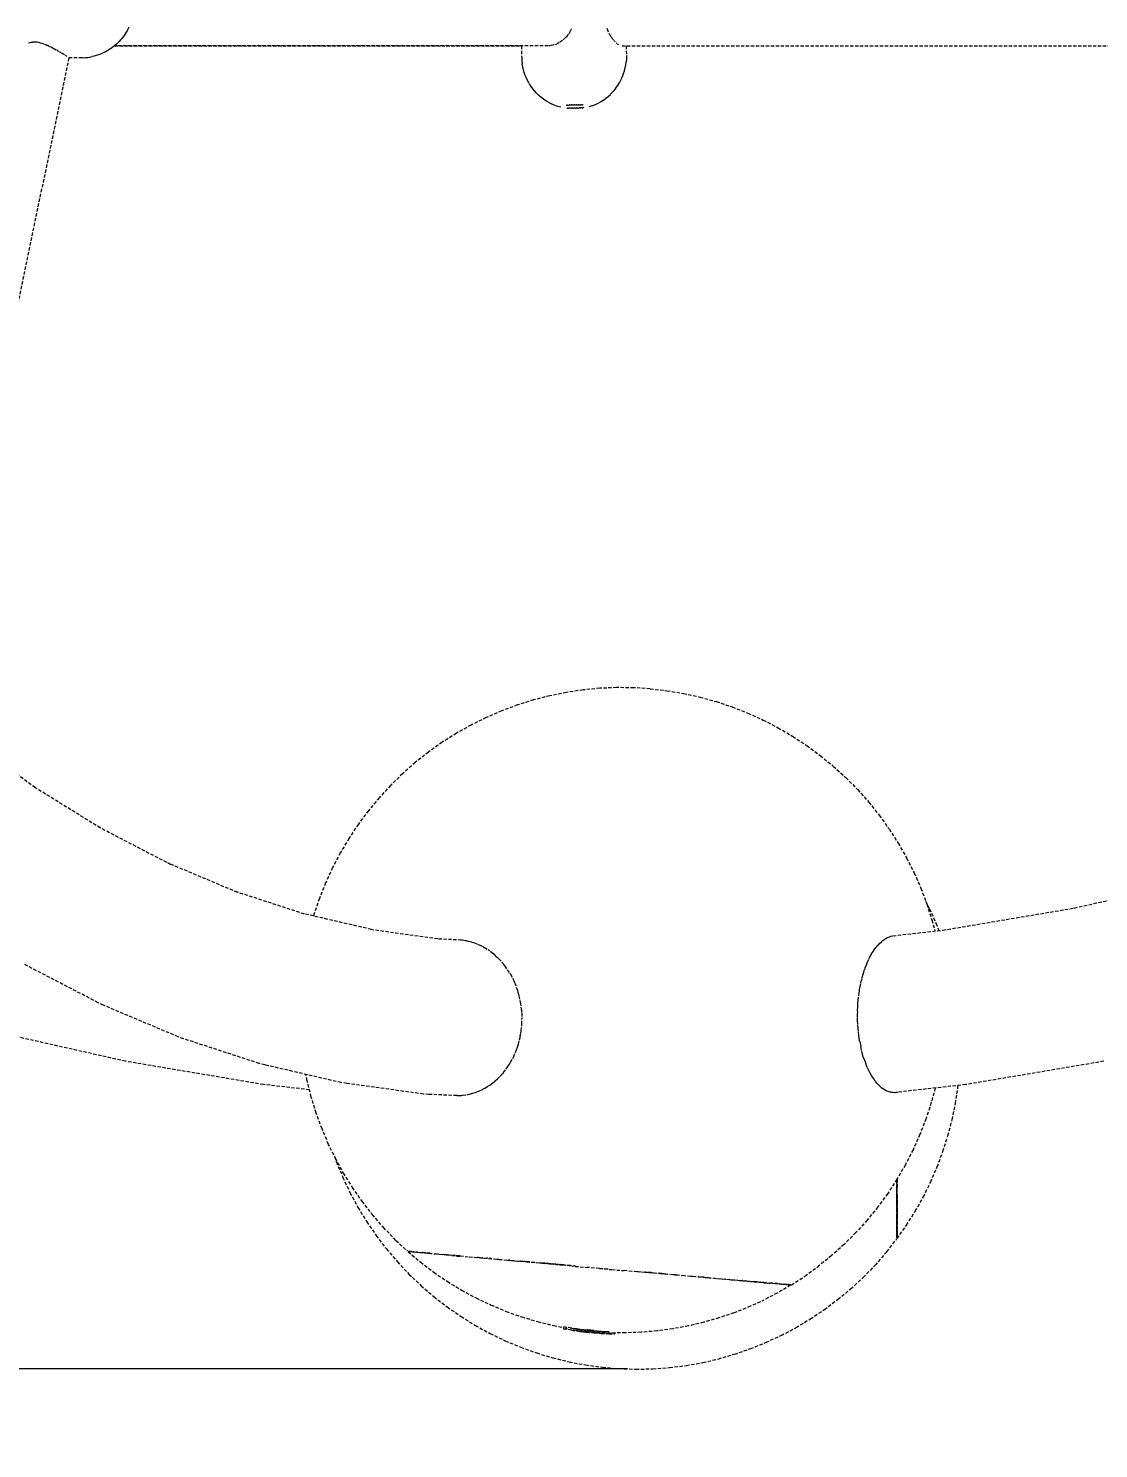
# Model space of a CAD drawing. Header units: millimetres. Extents: x -3308 to 2964, y -3155 to 3173.
# Drawn here: x 131 to 542, y -1015 to -469 of the extents above; entities that cross this region are included whole.
import ezdxf

# ---------------------------------------------------------------- set-up
doc = ezdxf.new("R2010")
doc.units = ezdxf.units.MM
doc.linetypes.add('HIDDEN', pattern=[1.905, 1.27, -0.635])
for name, color, linetype in [('DIKOM_ОБЪЕКТ', 7, 'Continuous'), ('DIKOM_РАЗМЕР_ЗОНА', 7, 'Continuous'), ('DIKOM_РАЗМЕР_ОБЪЕКТА', 7, 'Continuous')]:
    doc.layers.add(name, color=color, linetype=linetype)
doc.styles.add('style1', font='arialbd.ttf', dxfattribs={"width": 0.8})
doc.dimstyles.new('1-50', dxfattribs={"dimtxt": 300, "dimasz": 200, "dimexe": 100, "dimexo": 0, "dimgap": 100, "dimtad": 1, "dimtxsty": 'style1', "dimcen": 200, "dimclrd": 7, "dimclre": 7, "dimclrt": 7, "dimadec": 1, "dimazin": 2, "dimtfac": 1, "dimtmove": 0, "dimatfit": 2, "dimfxl": 0, "dimlwd": 25, "dimlwe": 18, "dimarcsym": 0})

# ---------------------------------------------------------------- blocks, each defined once
blk = doc.blocks.new('*D0')
at = {"layer": 'Defpoints', "color": 0, "transparency": 16777216}
for p in [(-968.9, 402.92), (1561.37, 392.26), (1561.37, -1613.65)]:
    blk.add_point(p, dxfattribs=at)
at = {"layer": 'DIKOM_РАЗМЕР_ОБЪЕКТА', "color": 7, "lineweight": 18, "transparency": 16777216}
for p, q in [((-968.9, 402.92), (-968.9, -1713.65)), ((1561.37, 392.26), (1561.37, -1713.65))]:
    blk.add_line(p, q, dxfattribs=at)
at = {"layer": 'DIKOM_РАЗМЕР_ОБЪЕКТА', "color": 7, "lineweight": 25, "transparency": 16777216}
blk.add_line((-768.9, -1613.65), (1361.37, -1613.65), dxfattribs=at)
at = {"layer": 'DIKOM_РАЗМЕР_ОБЪЕКТА', "color": 7, "transparency": 16777216}
for points in [[(-768.9, -1580.32), (-768.9, -1646.99), (-968.9, -1613.65)], [(1361.37, -1580.32), (1361.37, -1646.99), (1561.37, -1613.65)]]:
    blk.add_solid(points, dxfattribs=at)
at = {"layer": 'DIKOM_РАЗМЕР_ОБЪЕКТА', "color": 7, "transparency": 16777216, "insert": (296.24, -1334.83), "char_height": 300, "attachment_point": 5, "style": 'style1'}
blk.add_mtext('{\\fArial|b0|i0|c204|p34;\\H1.16667x;2530}', dxfattribs=at)
blk = doc.blocks.new('*D1')
at = {"layer": 'Defpoints', "color": 0, "transparency": 16777216}
for p in [(365.91, 1765.9), (-1034.53, -984.11), (361.14, -984.11)]:
    blk.add_point(p, dxfattribs=at)
at = {"layer": 'DIKOM_РАЗМЕР_ОБЪЕКТА', "color": 7, "lineweight": 18, "transparency": 16777216}
for p, q in [((365.91, 1765.9), (-1134.53, 1765.9)), ((361.14, -984.11), (-1134.53, -984.11))]:
    blk.add_line(p, q, dxfattribs=at)
at = {"layer": 'DIKOM_РАЗМЕР_ОБЪЕКТА', "color": 7, "lineweight": 25, "transparency": 16777216}
blk.add_line((-1034.53, 1565.9), (-1034.53, -784.11), dxfattribs=at)
at = {"layer": 'DIKOM_РАЗМЕР_ОБЪЕКТА', "color": 7, "transparency": 16777216}
for points in [[(-1067.87, 1565.9), (-1001.2, 1565.9), (-1034.53, 1765.9)], [(-1067.87, -784.11), (-1001.2, -784.11), (-1034.53, -984.11)]]:
    blk.add_solid(points, dxfattribs=at)
at = {"layer": 'DIKOM_РАЗМЕР_ОБЪЕКТА', "color": 7, "transparency": 16777216, "insert": (-1313.23, 390.89), "char_height": 300, "attachment_point": 5, "rotation": 90, "style": 'style1'}
blk.add_mtext('{\\fArial|b0|i0|c204|p34;\\H1.16667x;2750}', dxfattribs=at)
blk = doc.blocks.new('*D2')
at = {"layer": 'Defpoints', "color": 0, "transparency": 16777216}
for p in [(364.38, 3173.33), (-2831.96, -2386.04), (364.38, -2386.04)]:
    blk.add_point(p, dxfattribs=at)
at = {"layer": 'DIKOM_РАЗМЕР_ЗОНА', "color": 7, "lineweight": 18, "transparency": 16777216}
for p, q in [((364.38, 3173.33), (-2931.96, 3173.33)), ((364.38, -2386.04), (-2931.96, -2386.04))]:
    blk.add_line(p, q, dxfattribs=at)
at = {"layer": 'DIKOM_РАЗМЕР_ЗОНА', "color": 7, "lineweight": 25, "transparency": 16777216}
blk.add_line((-2831.96, 2973.33), (-2831.96, -2186.04), dxfattribs=at)
at = {"layer": 'DIKOM_РАЗМЕР_ЗОНА', "color": 7, "transparency": 16777216}
for points in [[(-2865.29, 2973.33), (-2798.62, 2973.33), (-2831.96, 3173.33)], [(-2865.29, -2186.04), (-2798.62, -2186.04), (-2831.96, -2386.04)]]:
    blk.add_solid(points, dxfattribs=at)
at = {"layer": 'DIKOM_РАЗМЕР_ЗОНА', "color": 7, "transparency": 16777216, "insert": (-3110.66, 395.46), "char_height": 300, "attachment_point": 5, "rotation": 90, "style": 'style1'}
blk.add_mtext('{\\fArial|b0|i0|c204|p34;\\H1.16667x;5560}', dxfattribs=at)
blk = doc.blocks.new('*D3')
at = {"layer": 'Defpoints', "color": 0, "transparency": 16777216}
for p in [(-2475.08, 396.49), (2964.22, 270.49), (2964.22, -3054.54)]:
    blk.add_point(p, dxfattribs=at)
at = {"layer": 'DIKOM_РАЗМЕР_ЗОНА', "color": 7, "lineweight": 18, "transparency": 16777216}
for p, q in [((-2475.08, 396.49), (-2475.08, -3154.54)), ((2964.22, 270.49), (2964.22, -3154.54))]:
    blk.add_line(p, q, dxfattribs=at)
at = {"layer": 'DIKOM_РАЗМЕР_ЗОНА', "color": 7, "lineweight": 25, "transparency": 16777216}
blk.add_line((-2275.08, -3054.54), (2764.22, -3054.54), dxfattribs=at)
at = {"layer": 'DIKOM_РАЗМЕР_ЗОНА', "color": 7, "transparency": 16777216}
for points in [[(-2275.08, -3021.21), (-2275.08, -3087.88), (-2475.08, -3054.54)], [(2764.22, -3021.21), (2764.22, -3087.88), (2964.22, -3054.54)]]:
    blk.add_solid(points, dxfattribs=at)
at = {"layer": 'DIKOM_РАЗМЕР_ЗОНА', "color": 7, "transparency": 16777216, "insert": (244.57, -2775.84), "char_height": 300, "attachment_point": 5, "style": 'style1'}
blk.add_mtext('{\\fArial|b0|i0|c204|p34;\\H1.16667x;5440}', dxfattribs=at)

msp = doc.modelspace()

# ---------------------------------------------------------------- linework, layer by layer
at = {"layer": 'DIKOM_ОБЪЕКТ', "color": 7, "linetype": 'HIDDEN', "lineweight": 15}
for p, q in [((169.172, -469.168), (168.82, -469.831)), ((169.498, -468.468), (169.172, -469.168)), ((339.499, -469.109), (339.29, -469.606)), ((353.454, -469.308), (353.336, -468.948)), ((353.576, -469.671), (353.455, -469.308)), ((130.952, -474.486), (131.423, -474.342)), ((131.423, -474.342), (131.927, -474.242)), ((131.94, -474.24), (132.473, -474.185)), ((133.045, -474.173), (132.487, -474.184)), ((133.639, -474.206), (133.06, -474.174)), ((134.248, -474.284), (133.654, -474.209)), ((134.864, -474.402), (134.248, -474.283)), ((135.121, -474.467), (134.88, -474.405)), ((135.515, -474.559), (135.121, -474.467)), ((136.176, -474.749), (135.532, -474.563)), ((136.865, -474.985), (136.202, -474.757)), ((165.254, -474.497), (164.705, -475.031)), ((165.807, -473.954), (165.254, -474.497)), ((166.315, -473.385), (165.807, -473.954)), ((166.801, -472.822), (166.315, -473.385)), ((167.266, -472.226), (166.801, -472.822)), ((167.681, -471.65), (167.266, -472.226)), ((168.102, -471.035), (167.681, -471.65)), ((168.499, -470.377), (168.102, -471.035)), ((168.82, -469.831), (168.499, -470.377)), ((334.421, -474.635), (333.976, -474.844)), ((334.901, -474.362), (334.452, -474.617)), ((335.712, -473.845), (335.1, -474.246)), ((335.968, -473.647), (335.741, -473.821)), ((336.165, -473.497), (335.968, -473.647)), ((336.923, -472.857), (336.357, -473.349)), ((337.276, -472.494), (337.036, -472.74)), ((337.484, -472.287), (337.276, -472.494)), ((338.009, -471.669), (337.51, -472.255)), ((338.39, -471.142), (338.094, -471.55)), ((338.912, -470.339), (338.505, -470.982)), ((339.129, -469.924), (338.929, -470.303)), ((339.277, -469.644), (339.129, -469.924)), ((353.717, -470.018), (353.575, -469.671)), ((353.86, -470.369), (353.717, -470.018)), ((354.19, -471.046), (354.024, -470.705)), ((354.363, -471.369), (354.222, -471.104)), ((354.538, -471.695), (354.363, -471.369)), ((354.726, -472), (354.538, -471.695)), ((354.85, -472.2), (354.726, -472)), ((355.062, -472.508), (354.918, -472.308)), ((355.309, -472.874), (355.117, -472.59)), ((355.51, -473.129), (355.309, -472.874)), ((355.685, -473.35), (355.51, -473.129)), ((356.119, -473.853), (355.92, -473.619)), ((356.323, -474.061), (356.119, -473.853)), ((356.927, -474.636), (356.729, -474.452)), ((357.126, -474.79), (356.927, -474.636)), ((146.44, -480.255), (94.481, -731.147)), ((137.484, -475.232), (136.865, -474.985)), ((138.013, -475.447), (137.555, -475.258)), ((138.233, -475.538), (138.013, -475.447)), ((138.93, -475.862), (138.254, -475.548)), ((139.47, -476.124), (139.115, -475.957)), ((140.306, -476.549), (139.647, -476.208)), ((140.707, -476.764), (140.454, -476.635)), ((140.952, -476.891), (140.707, -476.764)), ((141.603, -477.258), (140.977, -476.903)), ((142.233, -477.606), (141.794, -477.363)), ((142.605, -477.832), (142.258, -477.621)), ((143.395, -478.286), (142.856, -477.967)), ((143.922, -478.593), (143.609, -478.415)), ((144.259, -478.807), (143.922, -478.593)), ((144.825, -479.139), (144.406, -478.885)), ((145.222, -479.374), (145.007, -479.252)), ((145.478, -479.542), (145.241, -479.386)), ((145.867, -479.776), (145.588, -479.601)), ((151.555, -480.23), (146.433, -480.289)), ((151.555, -480.23), (152.87, -480.165)), ((152.87, -480.165), (153.77, -480.059)), ((153.77, -480.059), (154.517, -479.956)), ((154.517, -479.956), (155.403, -479.789)), ((156.137, -479.608), (155.403, -479.789)), ((157.002, -479.38), (156.137, -479.608)), ((157.848, -479.092), (157.002, -479.38)), ((158.555, -478.841), (157.848, -479.092)), ((159.368, -478.497), (158.555, -478.841)), ((160.051, -478.178), (159.368, -478.497)), ((160.824, -477.783), (160.051, -478.178)), ((161.479, -477.4), (160.824, -477.783)), ((162.205, -476.959), (161.479, -477.4)), ((162.828, -476.519), (162.205, -476.959)), ((163.502, -476.038), (162.828, -476.519)), ((164.09, -475.547), (163.502, -476.038)), ((163.974, -475.644), (320.37, -475.644)), ((330.563, -475.643), (163.975, -475.643)), ((164.705, -475.031), (164.09, -475.547)), ((320.37, -475.643), (320.454, -480.199)), ((320.454, -480.199), (320.52, -481.399)), ((331.144, -475.618), (330.838, -475.631)), ((331.751, -475.541), (331.207, -475.612)), ((332.455, -475.394), (331.86, -475.522)), ((332.788, -475.293), (332.486, -475.384)), ((333.762, -474.947), (333.136, -475.186)), ((357.507, -475.069), (357.322, -474.945)), ((357.696, -475.196), (357.507, -475.069)), ((358.998, -475.643), (638.491, -475.643)), ((360.621, -475.644), (360.691, -479.385)), ((360.691, -479.385), (360.675, -480.638)), ((320.52, -481.399), (320.643, -482.554)), ((320.833, -483.698), (320.643, -482.554)), ((321.09, -484.831), (320.833, -483.698)), ((321.412, -485.946), (321.09, -484.831)), ((359.606, -486.323), (359.953, -485.215)), ((359.953, -485.215), (360.233, -484.089)), ((360.233, -484.089), (360.448, -482.947)), ((360.448, -482.947), (360.595, -481.796)), ((360.675, -480.638), (360.595, -481.796)), ((321.799, -487.04), (321.412, -485.946)), ((322.25, -488.11), (321.799, -487.04)), ((322.761, -489.152), (322.25, -488.11)), ((323.333, -490.162), (322.761, -489.152)), ((324.031, -491.247), (323.403, -490.276)), ((356.89, -491.57), (357.539, -490.612)), ((357.539, -490.612), (358.131, -489.617)), ((358.131, -489.617), (358.663, -488.59)), ((358.723, -488.47), (359.196, -487.41)), ((359.196, -487.41), (359.606, -486.323)), ((324.714, -492.18), (324.031, -491.247)), ((325.451, -493.071), (324.714, -492.18)), ((326.239, -493.917), (325.451, -493.071)), ((327.075, -494.716), (326.239, -493.917)), ((327.957, -495.464), (327.075, -494.716)), ((328.973, -496.237), (328.056, -495.548)), ((329.93, -496.872), (328.973, -496.237)), ((350.777, -497.137), (351.737, -496.53)), ((351.854, -496.456), (352.787, -495.786)), ((352.787, -495.786), (353.68, -495.061)), ((353.68, -495.061), (354.527, -494.286)), ((354.624, -494.194), (355.43, -493.364)), ((355.43, -493.364), (356.187, -492.488)), ((356.187, -492.488), (356.89, -491.57)), ((330.922, -497.448), (329.93, -496.872)), ((332.048, -498.022), (331.035, -497.512)), ((333.09, -498.471), (332.048, -498.022)), ((334.26, -498.9), (333.209, -498.52)), ((335.437, -499.25), (334.387, -498.942)), ((337.587, -498.468), (337.799, -498.449)), ((337.787, -499.528), (338.005, -499.538)), ((338.017, -498.431), (337.799, -498.449)), ((338.228, -499.548), (338.005, -499.538)), ((338.017, -498.431), (338.241, -498.413)), ((338.457, -499.556), (338.228, -499.548)), ((338.241, -498.413), (338.469, -498.397)), ((338.457, -499.556), (338.69, -499.562)), ((338.469, -498.397), (338.702, -498.381)), ((338.928, -499.568), (338.69, -499.562)), ((338.939, -498.367), (338.702, -498.381)), ((339.169, -499.573), (338.928, -499.568)), ((338.939, -498.367), (339.18, -498.354)), ((339.413, -499.576), (339.169, -499.573)), ((339.18, -498.354), (339.425, -498.341)), ((339.413, -499.576), (339.661, -499.578)), ((339.672, -498.33), (339.425, -498.341)), ((339.91, -499.579), (339.661, -499.578)), ((339.672, -498.33), (339.921, -498.32)), ((340.162, -499.579), (339.91, -499.579)), ((339.921, -498.32), (340.172, -498.312)), ((340.162, -499.579), (340.416, -499.577)), ((340.172, -498.312), (340.425, -498.304)), ((340.67, -499.574), (340.416, -499.577)), ((340.679, -498.297), (340.425, -498.304)), ((340.924, -499.57), (340.67, -499.574)), ((340.679, -498.297), (340.933, -498.292)), ((341.178, -499.565), (340.924, -499.57)), ((340.933, -498.292), (341.187, -498.288)), ((341.178, -499.565), (341.432, -499.558)), ((341.187, -498.288), (341.442, -498.285)), ((341.685, -499.551), (341.432, -499.558)), ((341.695, -498.284), (341.442, -498.285)), ((341.936, -499.542), (341.685, -499.551)), ((341.695, -498.284), (341.947, -498.283)), ((341.936, -499.542), (342.185, -499.532)), ((341.947, -498.283), (342.196, -498.284)), ((342.185, -499.532), (342.432, -499.521)), ((342.444, -498.286), (342.196, -498.284)), ((342.432, -499.521), (342.677, -499.509)), ((342.444, -498.286), (342.688, -498.289)), ((342.918, -499.495), (342.677, -499.509)), ((342.688, -498.289), (342.929, -498.294)), ((342.918, -499.495), (343.155, -499.481)), ((342.929, -498.294), (343.167, -498.3)), ((343.388, -499.466), (343.155, -499.481)), ((343.4, -498.307), (343.167, -498.3)), ((343.616, -499.449), (343.388, -499.466)), ((343.4, -498.307), (343.629, -498.315)), ((343.84, -499.432), (343.616, -499.449)), ((343.629, -498.315), (343.852, -498.324)), ((343.84, -499.432), (344.058, -499.413)), ((344.07, -498.335), (343.852, -498.324)), ((344.27, -499.394), (344.058, -499.413)), ((347.481, -498.693), (346.414, -499.05)), ((347.604, -498.647), (348.642, -498.228)), ((348.755, -498.174), (349.781, -497.686)), ((349.781, -497.686), (350.777, -497.137)), ((331.269, -725.403), (325.004, -727.015)), ((337.61, -724.119), (331.269, -725.403)), ((344.009, -723.169), (337.61, -724.119)), ((350.476, -722.555), (344.009, -723.169)), ((356.913, -722.274), (350.476, -722.555)), ((363.522, -722.345), (356.913, -722.274)), ((369.832, -722.728), (363.522, -722.345)), ((369.832, -722.728), (376.254, -723.459)), ((376.254, -723.459), (382.618, -724.523)), ((382.618, -724.523), (388.953, -725.922)), ((312.768, -731.208), (306.831, -733.777)), ((318.831, -728.951), (312.768, -731.208)), ((325.004, -727.015), (318.831, -728.951)), ((388.953, -725.922), (395.188, -727.647)), ((395.188, -727.647), (401.325, -729.694)), ((401.325, -729.694), (407.346, -732.059)), ((301.035, -736.652), (295.398, -739.826)), ((306.831, -733.777), (301.035, -736.652)), ((407.346, -732.059), (413.237, -734.735)), ((413.237, -734.735), (418.979, -737.714)), ((133.488, -760.715), (107.651, -742.057)), ((295.398, -739.826), (289.933, -743.289)), ((418.979, -737.714), (424.558, -740.988)), ((424.558, -740.988), (429.959, -744.549)), ((284.658, -747.033), (279.584, -751.047)), ((289.933, -743.289), (284.658, -747.033)), ((429.959, -744.549), (435.167, -748.387)), ((279.584, -751.047), (274.726, -755.319)), ((435.167, -748.387), (440.168, -752.492)), ((440.168, -752.492), (444.947, -756.852)), ((274.726, -755.319), (270.098, -759.84)), ((444.947, -756.852), (449.493, -761.455)), ((158.547, -776.223), (133.375, -760.633)), ((270.098, -759.84), (265.712, -764.596)), ((449.493, -761.455), (453.793, -766.288)), ((261.58, -769.573), (257.714, -774.76)), ((265.712, -764.596), (261.58, -769.573)), ((453.793, -766.288), (457.834, -771.34)), ((257.714, -774.76), (254.123, -780.142)), ((457.834, -771.34), (461.607, -776.595)), ((185.787, -790.372), (158.547, -776.223)), ((254.123, -780.142), (250.818, -785.703)), ((461.607, -776.595), (465.1, -782.04)), ((250.818, -785.703), (247.807, -791.429)), ((465.1, -782.04), (468.305, -787.66)), ((211.317, -801.011), (184.43, -789.667)), ((468.305, -787.66), (471.212, -793.439)), ((247.807, -791.429), (245.099, -797.304)), ((471.212, -793.439), (473.814, -799.362)), ((532.766, -806.982), (582.605, -795.716)), ((236.958, -809.292), (210.434, -800.638)), ((245.099, -797.304), (242.701, -803.313)), ((473.814, -799.362), (476.104, -805.413)), ((242.701, -803.313), (240.62, -809.438)), ((477.149, -807.257), (475.766, -804.522)), ((476.104, -805.413), (478.074, -811.575)), ((477.149, -807.257), (479.614, -812.821)), ((482.238, -815.502), (532.766, -806.982)), ((262.682, -815.211), (236.439, -809.122)), ((240.62, -809.438), (240.446, -810.052)), ((478.074, -811.575), (479.197, -815.842)), ((479.614, -812.821), (480.709, -815.673)), ((262.436, -815.155), (288.461, -818.767)), ((459.722, -819.103), (460.511, -818.588)), ((460.511, -818.588), (461.018, -818.363)), ((461.139, -818.309), (461.798, -817.996)), ((461.95, -817.955), (462.287, -817.864)), ((462.288, -817.864), (463.1, -817.645)), ((463.1, -817.645), (482.238, -815.502)), ((288.461, -818.767), (296.961, -819.16)), ((296.961, -819.16), (297.625, -819.26)), ((297.625, -819.26), (298.841, -819.444)), ((298.841, -819.444), (299.158, -819.492)), ((299.16, -819.492), (299.799, -819.659)), ((299.799, -819.659), (300.049, -819.724)), ((300.049, -819.724), (301.335, -820.05)), ((301.336, -820.05), (301.974, -820.283)), ((301.974, -820.283), (303.464, -820.829)), ((303.464, -820.829), (304.071, -821.125)), ((304.071, -821.125), (304.678, -821.422)), ((305.382, -821.762), (304.679, -821.422)), ((305.51, -821.823), (305.77, -821.977)), ((305.77, -821.977), (306.111, -822.181)), ((306.111, -822.181), (307.526, -823.026)), ((308.091, -823.444), (307.526, -823.026)), ((309.421, -824.427), (308.091, -823.444)), ((455.138, -824.258), (455.597, -823.505)), ((455.597, -823.505), (455.767, -823.225)), ((455.767, -823.225), (456.202, -822.657)), ((456.202, -822.657), (456.68, -822.033)), ((456.68, -822.033), (456.89, -821.741)), ((456.89, -821.741), (457.338, -821.256)), ((457.338, -821.256), (457.502, -821.078)), ((457.502, -821.078), (458.025, -820.511)), ((458.066, -820.466), (458.511, -820.068)), ((458.511, -820.068), (459.243, -819.416)), ((459.243, -819.416), (459.578, -819.197)), ((157.718, -843.369), (129.262, -828.588)), ((309.945, -824.901), (309.42, -824.427)), ((310.671, -825.557), (309.945, -824.901)), ((310.671, -825.557), (311.196, -826.016)), ((311.196, -826.016), (311.693, -826.543)), ((311.693, -826.543), (312.86, -827.781)), ((312.86, -827.781), (313.308, -828.356)), ((313.308, -828.356), (313.521, -828.63)), ((314.385, -829.708), (313.521, -828.63)), ((452.444, -829.993), (452.881, -828.804)), ((452.881, -828.804), (453.233, -828.039)), ((453.246, -828.007), (453.76, -826.771)), ((453.759, -826.771), (453.916, -826.474)), ((453.916, -826.474), (454.14, -826.047)), ((454.14, -826.047), (454.741, -824.905)), ((454.785, -824.838), (455.138, -824.258)), ((314.797, -830.33), (314.385, -829.708)), ((315.759, -831.782), (314.797, -830.33)), ((315.846, -831.943), (316.127, -832.445)), ((316.127, -832.445), (316.989, -833.989)), ((316.989, -833.989), (317.302, -834.69)), ((317.302, -834.69), (317.647, -835.462)), ((450.807, -835.747), (451.075, -834.763)), ((451.075, -834.763), (451.217, -834.243)), ((451.252, -834.093), (451.335, -833.724)), ((451.335, -833.724), (451.422, -833.307)), ((451.422, -833.307), (451.683, -832.385)), ((451.683, -832.385), (452.078, -830.991)), ((452.078, -830.991), (452.395, -830.128)), ((318.046, -836.311), (317.647, -835.462)), ((318.317, -837.046), (318.046, -836.311)), ((318.939, -838.73), (318.317, -837.046)), ((319.148, -839.493), (318.939, -838.73)), ((319.356, -840.25), (319.148, -839.493)), ((319.623, -841.227), (319.356, -840.25)), ((450.005, -840.571), (450.104, -839.815)), ((450.104, -839.815), (450.231, -838.835)), ((450.231, -838.835), (450.303, -838.282)), ((450.303, -838.282), (450.509, -837.249)), ((450.508, -837.249), (450.808, -835.747)), ((159.703, -844.339), (157.718, -843.369)), ((188.493, -856.485), (159.703, -844.339)), ((319.768, -842.011), (319.623, -841.227)), ((320.136, -843.784), (319.791, -842.141)), ((320.235, -844.588), (320.136, -843.784)), ((320.456, -846.382), (320.235, -844.588)), ((449.53, -846.252), (449.583, -845.116)), ((449.583, -845.116), (449.613, -844.459)), ((449.613, -844.459), (449.655, -843.556)), ((449.655, -843.556), (449.778, -842.445)), ((449.778, -842.445), (449.949, -840.889)), ((449.949, -840.889), (450.005, -840.571)), ((320.488, -847.197), (320.456, -846.382)), ((320.496, -847.393), (320.551, -848.7)), ((320.528, -851.62), (320.558, -849.822)), ((320.558, -849.822), (320.572, -849)), ((449.486, -848.963), (449.52, -847.806)), ((449.538, -850.497), (449.486, -848.963)), ((449.52, -847.806), (449.543, -847.002)), ((449.543, -847.002), (449.53, -846.252)), ((449.568, -851.383), (449.538, -850.497)), ((449.578, -851.662), (449.568, -851.383)), ((168.228, -865.894), (115.661, -854.01)), ((190.587, -857.253), (188.493, -856.485)), ((319.612, -857.585), (319.814, -856.779)), ((319.814, -856.779), (319.927, -856.076)), ((319.927, -856.076), (320.066, -855.236)), ((320.102, -855.034), (320.258, -854.218)), ((320.258, -854.218), (320.442, -852.443)), ((320.442, -852.443), (320.528, -851.62)), ((449.726, -853.162), (449.578, -851.662)), ((449.761, -853.511), (449.726, -853.162)), ((449.803, -854.327), (449.761, -853.511)), ((449.977, -855.788), (449.803, -854.327)), ((450.114, -856.941), (449.977, -855.788)), ((219.644, -866.733), (190.587, -857.253)), ((318.039, -862.467), (318.358, -861.703)), ((318.358, -861.703), (318.443, -861.436)), ((318.443, -861.436), (318.776, -860.472)), ((318.776, -860.472), (318.915, -860.068)), ((318.915, -860.068), (319.187, -859.281)), ((319.187, -859.281), (319.612, -857.585)), ((450.381, -858.346), (450.114, -856.941)), ((450.388, -858.384), (450.574, -859.478)), ((450.574, -859.478), (450.721, -860.088)), ((450.863, -860.822), (450.721, -860.088)), ((451.042, -861.751), (450.863, -860.822)), ((451.42, -863.194), (451.077, -861.926)), ((221.232, -874.83), (168.228, -865.894)), ((221.822, -867.287), (219.644, -866.733)), ((251.08, -874.076), (221.822, -867.287)), ((314.876, -868.326), (315.355, -867.558)), ((315.355, -867.558), (315.759, -866.94)), ((315.759, -866.94), (316.213, -866.245)), ((316.213, -866.245), (316.92, -864.909)), ((316.996, -864.765), (317.384, -864.032)), ((317.384, -864.032), (318.039, -862.467)), ((451.708, -864.258), (451.42, -863.194)), ((451.708, -864.258), (452.13, -865.441)), ((452.13, -865.441), (452.491, -866.449)), ((452.491, -866.449), (452.619, -866.731)), ((452.951, -867.544), (452.619, -866.731)), ((453.224, -868.211), (452.951, -867.544)), ((544.081, -865.901), (491.078, -874.839)), ((238.026, -873.355), (237.551, -870.937)), ((310.251, -873.435), (311.19, -872.583)), ((311.19, -872.583), (311.792, -872.036)), ((311.915, -871.9), (312.852, -870.865)), ((312.852, -870.865), (313.397, -870.261)), ((313.477, -870.155), (314.377, -868.978)), ((314.377, -868.978), (314.599, -868.688)), ((314.599, -868.688), (314.876, -868.326)), ((453.224, -868.211), (453.327, -868.494)), ((453.327, -868.494), (453.798, -869.494)), ((453.798, -869.494), (454.214, -870.375)), ((454.214, -870.375), (454.751, -871.268)), ((454.751, -871.268), (455.232, -872.068)), ((455.232, -872.068), (455.831, -872.85)), ((455.831, -872.85), (456.054, -873.141)), ((456.054, -873.141), (456.219, -873.356)), ((238.895, -876.808), (221.232, -874.83)), ((239.605, -879.629), (238.026, -873.355)), ((253.314, -874.409), (251.08, -874.076)), ((282.706, -878.489), (253.314, -874.409)), ((284.891, -878.595), (282.706, -878.489)), ((295.51, -879.086), (284.891, -878.595)), ((299.321, -878.718), (299.919, -878.625)), ((299.919, -878.625), (301.307, -878.257)), ((301.307, -878.257), (301.618, -878.175)), ((301.618, -878.175), (302.072, -878.055)), ((302.263, -877.982), (303.448, -877.544)), ((303.448, -877.544), (304.203, -877.265)), ((304.204, -877.265), (305.44, -876.655)), ((305.528, -876.612), (306.244, -876.259)), ((306.244, -876.259), (307.502, -875.467)), ((307.502, -875.467), (307.746, -875.313)), ((307.746, -875.313), (308.185, -875.045)), ((308.186, -875.045), (308.844, -874.544)), ((308.844, -874.544), (309.399, -874.121)), ((309.399, -874.121), (310.04, -873.634)), ((310.04, -873.634), (310.251, -873.435)), ((456.922, -874.236), (456.356, -873.56)), ((457.44, -874.855), (456.922, -874.236)), ((457.44, -874.855), (458.059, -875.409)), ((458.059, -875.409), (458.634, -875.924)), ((458.634, -875.924), (459.215, -876.298)), ((459.296, -876.357), (459.862, -876.767)), ((459.862, -876.767), (460.51, -877.08)), ((460.51, -877.08), (460.748, -877.195)), ((460.748, -877.195), (461.122, -877.376)), ((461.122, -877.376), (461.809, -877.562)), ((461.809, -877.562), (462.273, -877.688)), ((462.443, -877.741), (463.097, -877.807)), ((463.096, -877.807), (463.717, -877.87)), ((463.727, -877.869), (464.008, -877.844)), ((464.008, -877.844), (464.378, -877.812)), ((464.378, -877.812), (465.007, -877.758)), ((491.078, -874.839), (465.006, -877.758)), ((479.347, -876.152), (477.826, -881.772)), ((487.107, -882.109), (488.066, -875.849)), ((488.066, -875.849), (488.141, -875.167)), ((241.508, -885.812), (239.605, -879.629)), ((295.512, -879.086), (296.91, -879.01)), ((296.933, -879.009), (297.316, -878.989)), ((297.316, -878.989), (297.713, -878.969)), ((297.715, -878.969), (299.129, -878.748)), ((477.826, -881.772), (475.812, -887.92)), ((485.828, -888.341), (487.107, -882.109)), ((243.731, -891.888), (241.508, -885.812)), ((475.812, -887.92), (473.479, -893.954)), ((484.233, -894.486), (485.828, -888.341)), ((246.268, -897.839), (243.731, -891.888)), ((473.479, -893.954), (470.836, -899.858)), ((482.325, -900.508), (484.233, -894.486)), ((249.112, -903.649), (246.268, -897.839)), ((470.836, -899.858), (467.888, -905.617)), ((480.111, -906.489), (482.325, -900.508)), ((248.465, -902.327), (249.233, -904.505)), ((252.256, -909.304), (249.112, -903.649)), ((249.233, -904.505), (251.701, -910.486)), ((467.888, -905.617), (464.644, -911.214)), ((251.701, -910.486), (254.477, -916.329)), ((255.689, -914.787), (252.256, -909.304)), ((464.644, -911.214), (461.112, -916.634)), ((464.549, -911.36), (464.549, -912.946)), ((464.549, -911.36), (464.549, -914.227)), ((464.549, -911.36), (464.549, -912.926)), ((464.549, -912.574), (464.549, -911.36)), ((464.699, -911.119), (464.699, -914.115)), ((477.594, -912.277), (480.111, -906.489)), ((254.477, -916.329), (257.553, -922.02)), ((259.404, -920.083), (255.689, -914.787)), ((461.112, -916.634), (457.302, -921.863)), ((464.549, -914.771), (464.549, -912.574)), ((464.549, -912.926), (464.549, -914.929)), ((464.549, -914.625), (464.549, -912.946)), ((464.549, -913.377), (464.549, -915.006)), ((464.549, -915.044), (464.549, -913.377)), ((464.549, -915.043), (464.549, -913.377)), ((464.549, -913.377), (464.549, -913.652)), ((464.549, -913.377), (464.549, -915.043)), ((464.549, -913.377), (464.549, -915.044)), ((464.549, -914.929), (464.549, -913.377)), ((464.549, -914.192), (464.549, -913.377)), ((464.549, -913.652), (464.549, -915.273)), ((464.549, -917.504), (464.549, -914.192)), ((464.549, -914.227), (464.549, -917.53)), ((464.549, -916.239), (464.549, -914.625)), ((464.549, -916.7), (464.549, -914.771)), ((464.549, -916.703), (464.549, -914.929)), ((464.549, -914.929), (464.549, -916.703)), ((464.549, -915.006), (464.549, -916.865)), ((464.549, -915.043), (464.549, -916.703)), ((464.549, -916.703), (464.549, -915.043)), ((464.549, -915.044), (464.549, -916.372)), ((464.549, -916.372), (464.549, -915.044)), ((464.549, -916.83), (464.549, -915.273)), ((464.549, -916.239), (464.549, -917.787)), ((464.549, -917.389), (464.549, -916.372)), ((464.549, -916.372), (464.549, -917.389)), ((464.549, -918.346), (464.549, -916.7)), ((464.549, -916.83), (464.549, -918.322)), ((464.549, -916.865), (464.549, -918.452)), ((464.699, -917.215), (464.699, -914.115)), ((474.783, -918.001), (477.594, -912.277)), ((257.553, -922.02), (260.923, -927.543)), ((263.391, -925.178), (259.404, -920.083)), ((457.302, -921.863), (453.225, -926.886)), ((464.549, -918.059), (464.549, -917.389)), ((464.549, -917.389), (464.549, -918.059)), ((464.549, -920.548), (464.549, -917.504)), ((464.549, -917.53), (464.549, -920.568)), ((464.549, -919.263), (464.549, -917.787)), ((464.549, -918.399), (464.549, -918.059)), ((464.549, -918.059), (464.549, -918.399)), ((464.549, -918.322), (464.549, -919.748)), ((464.549, -919.697), (464.549, -918.346)), ((464.549, -918.452), (464.549, -919.758)), ((464.549, -919.263), (464.549, -920.667)), ((464.549, -920.77), (464.549, -919.697)), ((464.549, -921.105), (464.549, -919.748)), ((464.549, -919.758), (464.549, -920.806)), ((464.549, -923.309), (464.549, -920.548)), ((464.549, -920.568), (464.549, -923.323)), ((464.549, -922.004), (464.549, -920.667)), ((464.549, -921.559), (464.549, -920.77)), ((464.549, -920.806), (464.549, -921.581)), ((464.549, -921.105), (464.549, -922.399)), ((464.549, -922.047), (464.549, -921.559)), ((464.549, -921.581), (464.549, -922.06)), ((464.549, -923.279), (464.549, -922.004)), ((464.549, -923.631), (464.549, -922.399)), ((464.699, -917.215), (464.699, -920.11)), ((464.699, -921.282), (464.699, -918.566)), ((464.699, -920.11), (464.699, -922.798)), ((464.699, -923.763), (464.699, -921.282)), ((471.684, -923.496), (474.783, -918.001)), ((260.923, -927.543), (264.576, -932.882)), ((267.637, -930.059), (263.391, -925.178)), ((453.225, -926.886), (448.891, -931.689)), ((464.549, -923.279), (464.549, -924.49)), ((464.549, -925.778), (464.549, -923.309)), ((464.549, -923.323), (464.549, -925.786)), ((464.549, -923.631), (464.549, -924.8)), ((464.549, -925.635), (464.549, -924.49)), ((464.549, -924.8), (464.549, -925.904)), ((464.549, -925.635), (464.549, -926.712)), ((464.549, -927.942), (464.549, -925.778)), ((464.549, -925.786), (464.549, -927.946)), ((464.549, -926.943), (464.549, -925.904)), ((464.549, -927.721), (464.549, -926.712)), ((464.549, -926.943), (464.549, -927.914)), ((464.549, -927.721), (464.549, -928.658)), ((464.699, -922.798), (464.699, -925.227)), ((464.699, -923.763), (464.699, -925.982)), ((464.699, -925.227), (464.699, -927.356)), ((464.699, -927.911), (464.699, -925.982)), ((464.699, -927.356), (464.699, -929.21)), ((468.306, -928.866), (471.684, -923.496)), ((264.576, -932.882), (268.502, -938.024)), ((272.133, -934.711), (267.637, -930.059)), ((448.891, -931.689), (444.313, -936.26)), ((464.549, -928.817), (464.549, -927.914)), ((464.549, -929.794), (464.549, -927.942)), ((464.549, -927.946), (464.549, -929.794)), ((464.549, -929.521), (464.549, -928.658)), ((464.549, -928.817), (464.549, -929.65)), ((464.549, -930.31), (464.549, -929.521)), ((464.549, -930.412), (464.549, -929.65)), ((464.549, -929.794), (464.549, -931.317)), ((464.549, -931.321), (464.549, -929.794)), ((464.549, -930.31), (464.549, -931.025)), ((464.549, -930.412), (464.549, -931.104)), ((464.549, -931.671), (464.549, -931.025)), ((464.549, -931.104), (464.549, -931.733)), ((464.549, -931.317), (464.549, -932.512)), ((464.549, -932.517), (464.549, -931.321)), ((464.549, -931.671), (464.549, -932.249)), ((464.549, -932.298), (464.549, -931.733)), ((464.549, -932.757), (464.549, -932.249)), ((464.549, -932.298), (464.549, -932.795)), ((464.549, -932.512), (464.549, -933.369)), ((464.549, -933.373), (464.549, -932.517)), ((464.549, -932.757), (464.549, -933.192)), ((464.549, -933.223), (464.549, -932.795)), ((464.549, -933.553), (464.549, -933.192)), ((464.549, -933.223), (464.549, -933.578)), ((464.699, -929.588), (464.699, -927.911)), ((464.699, -934.023), (468.306, -928.866)), ((464.699, -929.21), (464.699, -930.808)), ((464.699, -931.043), (464.699, -929.588)), ((464.699, -930.808), (464.699, -932.107)), ((464.699, -932.233), (464.699, -931.043)), ((464.699, -932.107), (464.699, -933.077)), ((464.699, -933.129), (464.699, -932.233)), ((464.699, -933.077), (464.699, -933.716)), ((464.699, -933.727), (464.699, -933.129)), ((268.502, -938.024), (272.692, -942.953)), ((272.133, -934.711), (276.637, -938.921)), ((444.313, -936.26), (439.502, -940.586)), ((460.747, -939.073), (464.549, -934.219)), ((464.549, -933.369), (464.549, -933.885)), ((464.549, -933.369), (464.699, -933.716)), ((464.549, -933.888), (464.549, -933.373)), ((464.549, -933.553), (464.549, -933.838)), ((464.549, -933.858), (464.549, -933.578)), ((464.699, -933.716), (464.699, -934.022)), ((464.699, -934.023), (464.699, -933.727)), ((272.692, -942.953), (277.132, -947.658)), ((276.82, -939.088), (281.643, -943.131)), ((277.125, -939.114), (276.82, -939.088)), ((277.301, -938.979), (277.017, -938.954)), ((277.485, -938.995), (277.125, -939.114)), ((277.762, -939.17), (277.125, -939.114)), ((277.301, -938.979), (277.66, -939.011)), ((278.094, -939.048), (277.66, -939.011)), ((278.728, -939.255), (277.762, -939.17)), ((278.283, -939.065), (277.765, -939.02)), ((278.094, -939.048), (278.599, -939.093)), ((279.175, -939.143), (278.599, -939.093)), ((280.022, -939.368), (278.728, -939.255)), ((279.175, -939.143), (279.819, -939.199)), ((280.531, -939.262), (279.819, -939.199)), ((281.614, -939.507), (280.022, -939.368)), ((280.531, -939.262), (281.317, -939.33)), ((281.317, -939.33), (282.178, -939.406)), ((283.461, -939.669), (281.614, -939.507)), ((281.643, -943.131), (286.698, -946.964)), ((282.398, -939.425), (282.178, -939.406)), ((283.111, -939.487), (282.178, -939.406)), ((282.887, -939.468), (282.505, -939.434)), ((283.61, -939.531), (282.887, -939.468)), ((283.111, -939.487), (284.115, -939.575)), ((285.582, -939.854), (283.461, -939.669)), ((285.188, -939.669), (284.115, -939.575)), ((285.188, -939.669), (285.426, -939.69)), ((288.002, -940.066), (285.582, -939.854)), ((290.68, -940.3), (288.002, -940.066)), ((288.316, -939.943), (288.806, -939.985)), ((288.806, -939.985), (290.138, -940.102)), ((291.536, -940.225), (290.561, -940.139)), ((293.563, -940.553), (290.68, -940.3)), ((291.795, -940.247), (291.536, -940.225)), ((291.536, -940.225), (292.651, -940.322)), ((293.563, -940.553), (296.652, -940.823)), ((294.548, -940.488), (293.814, -940.424)), ((295.002, -940.528), (294.302, -940.466)), ((296.553, -940.664), (295.21, -940.546)), ((295.491, -940.57), (296.134, -940.627)), ((296.771, -940.683), (296.553, -940.664)), ((299.946, -941.111), (296.652, -940.823)), ((303.426, -941.415), (299.946, -941.111)), ((302.068, -941.146), (303.192, -941.244)), ((307.086, -941.736), (303.426, -941.415)), ((303.873, -941.304), (303.43, -941.265)), ((304.524, -941.361), (303.873, -941.304)), ((304.628, -941.37), (305.084, -941.41)), ((305.436, -941.441), (305.084, -941.41)), ((305.084, -941.41), (305.51, -941.447)), ((306.564, -941.539), (306.785, -941.558)), ((307.414, -941.613), (307.024, -941.579)), ((310.906, -942.07), (307.086, -941.736)), ((308.787, -941.733), (307.94, -941.659)), ((309.992, -941.839), (311.136, -941.939)), ((314.849, -942.415), (310.906, -942.07)), ((311.136, -941.939), (311.727, -941.991)), ((318.895, -942.769), (314.849, -942.415)), ((315.29, -942.303), (315.52, -942.323)), ((315.941, -942.36), (315.52, -942.323)), ((316.597, -942.417), (317.59, -942.504)), ((318.428, -942.577), (320.07, -942.721)), ((323.045, -943.132), (318.895, -942.769)), ((320.953, -942.798), (319.867, -942.703)), ((323.603, -943.03), (320.07, -942.721)), ((320.07, -942.721), (322.375, -942.923)), ((323.354, -943.008), (320.953, -942.798)), ((322.375, -942.923), (324.683, -943.125)), ((327.269, -943.501), (323.045, -943.132)), ((325.488, -943.195), (324.683, -943.125)), ((324.683, -943.125), (325.664, -943.21)), ((325.459, -943.192), (325.159, -943.166)), ((328.353, -943.445), (326.674, -943.299)), ((331.67, -943.886), (327.269, -943.501)), ((330.801, -943.66), (327.454, -943.367)), ((329.365, -943.534), (327.77, -943.395)), ((328.512, -943.459), (329.262, -943.525)), ((330.424, -943.627), (328.978, -943.5)), ((331.321, -943.705), (329.002, -943.503)), ((332.701, -943.826), (329.72, -943.565)), ((333.568, -943.902), (330.424, -943.627)), ((330.619, -943.644), (330.911, -943.669)), ((331.205, -943.695), (331.553, -943.726)), ((331.553, -943.726), (333.858, -943.927)), ((336.293, -944.291), (331.67, -943.886)), ((336.217, -944.134), (333.858, -943.927)), ((333.858, -943.927), (334.264, -943.963)), ((335.315, -944.055), (333.884, -943.93)), ((336.457, -944.155), (334.253, -943.962)), ((337.207, -944.22), (335.315, -944.055)), ((335.574, -944.077), (336.175, -944.13)), ((336.175, -944.13), (337.946, -944.285)), ((337.049, -944.206), (336.62, -944.169)), ((439.502, -940.586), (434.473, -944.655)), ((456.505, -943.957), (452.013, -948.613)), ((460.747, -939.073), (456.505, -943.957)), ((277.132, -947.658), (281.813, -952.125)), ((286.698, -946.964), (291.901, -950.53)), ((340.977, -944.701), (336.293, -944.291)), ((339.211, -944.396), (338.051, -944.294)), ((338.74, -944.354), (339.453, -944.417)), ((340.014, -944.466), (340.849, -944.539)), ((340.849, -944.539), (341.115, -944.562)), ((340.977, -944.701), (345.643, -945.109)), ((350.298, -945.516), (345.643, -945.109)), ((350.298, -945.516), (355.054, -945.932)), ((350.353, -945.371), (352.9, -945.593)), ((350.358, -945.371), (352.9, -945.593)), ((352.9, -945.593), (353.721, -945.665)), ((355.054, -945.932), (359.87, -946.353)), ((364.764, -946.782), (359.87, -946.353)), ((364.736, -946.629), (365.27, -946.675)), ((369.63, -947.207), (364.764, -946.782)), ((365.27, -946.675), (366.216, -946.758)), ((367.914, -946.907), (370.047, -947.093)), ((370.157, -947.103), (367.944, -946.909)), ((369.417, -947.038), (370.157, -947.103)), ((374.249, -947.612), (369.63, -947.207)), ((370.047, -947.093), (371.797, -947.246)), ((370.614, -947.143), (370.157, -947.103)), ((371.813, -947.248), (372.028, -947.267)), ((372.833, -947.337), (373.069, -947.358)), ((373.086, -947.359), (374.729, -947.503)), ((373.79, -947.42), (373.296, -947.378)), ((373.612, -947.405), (375.772, -947.594)), ((373.612, -947.405), (375.772, -947.594)), ((374.336, -947.468), (373.827, -947.424)), ((373.901, -947.431), (374.271, -947.463)), ((374.219, -947.458), (375.183, -947.543)), ((378.679, -947.999), (374.249, -947.612)), ((375.181, -947.543), (374.287, -947.464)), ((374.449, -947.478), (376.485, -947.656)), ((374.729, -947.503), (376.696, -947.675)), ((377.389, -947.735), (379.384, -947.91)), ((377.696, -947.762), (380.28, -947.988)), ((378.58, -947.84), (379.79, -947.946)), ((378.58, -947.84), (379.79, -947.946)), ((383.03, -948.38), (378.679, -947.999)), ((379.554, -947.925), (379.074, -947.883)), ((379.384, -947.91), (380.52, -948.01)), ((387.265, -948.75), (383.03, -948.38)), ((385.255, -948.424), (386.222, -948.508)), ((386.222, -948.508), (388.42, -948.701)), ((391.322, -949.105), (387.265, -948.75)), ((390.558, -948.888), (388.42, -948.701)), ((390.112, -948.849), (390.558, -948.888)), ((390.122, -948.85), (390.896, -948.917)), ((390.313, -948.866), (392.626, -949.069)), ((390.414, -948.875), (392.626, -949.069)), ((390.558, -948.888), (392.626, -949.069)), ((390.935, -948.921), (391.323, -948.955)), ((395.187, -949.444), (391.322, -949.105)), ((392.01, -949.015), (392.466, -949.055)), ((392.626, -949.069), (393.181, -949.117)), ((392.932, -949.096), (393.179, -949.117)), ((394.119, -949.199), (394.612, -949.243)), ((394.237, -949.21), (394.612, -949.243)), ((394.612, -949.243), (395.338, -949.306)), ((398.835, -949.762), (395.187, -949.444)), ((395.719, -949.339), (395.935, -949.358)), ((397.22, -949.471), (397.567, -949.501)), ((398.475, -949.58), (398.8, -949.609)), ((424.07, -951.82), (429.237, -948.456)), ((429.237, -948.456), (434.473, -944.655)), ((452.013, -948.613), (447.284, -953.028)), ((281.813, -952.125), (286.719, -956.341)), ((291.901, -950.53), (297.359, -953.829)), ((297.359, -953.829), (302.906, -956.841)), ((402.253, -950.062), (398.835, -949.762)), ((400.142, -949.727), (400.485, -949.756)), ((400.485, -949.756), (401.21, -949.82)), ((401.173, -949.817), (401.722, -949.864)), ((401.515, -949.847), (401.905, -949.881)), ((402.202, -949.907), (403.581, -950.027)), ((405.439, -950.34), (402.253, -950.062)), ((403.581, -950.027), (405.196, -950.169)), ((404.877, -950.141), (405.196, -950.169)), ((405.446, -950.191), (405.196, -950.169)), ((408.38, -950.598), (405.439, -950.34)), ((406.747, -950.304), (406.28, -950.263)), ((406.747, -950.304), (408.234, -950.434)), ((407.028, -950.329), (407.334, -950.356)), ((407.334, -950.356), (409.175, -950.517)), ((408.234, -950.434), (409.654, -950.558)), ((411.085, -950.834), (408.38, -950.598)), ((409.355, -950.532), (409.654, -950.558)), ((411.006, -950.677), (409.654, -950.558)), ((410.559, -950.637), (413.118, -950.862)), ((411.006, -950.677), (412.295, -950.789)), ((413.557, -951.051), (411.085, -950.834)), ((411.975, -950.762), (412.295, -950.789)), ((413.522, -950.897), (412.295, -950.789)), ((413.118, -950.862), (414.577, -950.99)), ((413.118, -950.862), (414.146, -950.951)), ((418.614, -954.966), (413.208, -957.761)), ((413.522, -950.897), (414.687, -950.999)), ((413.557, -951.051), (415.768, -951.244)), ((414.687, -950.999), (415.787, -951.095)), ((415.516, -951.071), (415.787, -951.095)), ((417.69, -951.412), (415.768, -951.244)), ((416.821, -951.186), (415.787, -951.095)), ((416.821, -951.186), (417.789, -951.27)), ((419.36, -951.558), (417.69, -951.412)), ((418.689, -951.349), (417.789, -951.27)), ((418.402, -951.324), (418.689, -951.349)), ((423.778, -951.945), (418.614, -954.966)), ((418.689, -951.349), (419.519, -951.422)), ((419.322, -951.405), (419.578, -951.427)), ((420.809, -951.685), (419.36, -951.558)), ((420.278, -951.488), (419.519, -951.422)), ((419.578, -951.427), (421.099, -951.56)), ((420.064, -951.469), (420.967, -951.548)), ((420.278, -951.488), (420.967, -951.548)), ((421.995, -951.789), (420.809, -951.685)), ((420.967, -951.548), (421.594, -951.603)), ((422.29, -951.664), (420.986, -951.55)), ((422.29, -951.664), (420.997, -951.551)), ((421.027, -951.554), (422.156, -951.652)), ((421.099, -951.56), (422.29, -951.664)), ((422.156, -951.652), (421.594, -951.603)), ((422.887, -951.867), (421.995, -951.789)), ((422.156, -951.652), (422.652, -951.696)), ((422.29, -951.664), (422.579, -951.689)), ((423.078, -951.733), (422.652, -951.696)), ((423.483, -951.919), (422.887, -951.867)), ((423.078, -951.733), (423.432, -951.764)), ((423.201, -951.744), (423.432, -951.764)), ((423.71, -951.788), (423.432, -951.764)), ((423.778, -951.945), (423.483, -951.919)), ((423.747, -951.791), (424.032, -951.817)), ((447.284, -953.028), (442.332, -957.191)), ((286.719, -956.341), (291.838, -960.296)), ((291.838, -960.296), (297.158, -963.978)), ((302.906, -956.841), (308.67, -959.568)), ((308.67, -959.568), (314.503, -961.993)), ((402.018, -962.539), (407.649, -960.285)), ((407.649, -960.285), (413.208, -957.761)), ((442.332, -957.191), (437.169, -961.089)), ((297.158, -963.978), (302.662, -967.378)), ((314.503, -961.993), (320.486, -964.118)), ((320.486, -964.118), (326.583, -965.935)), ((326.583, -965.935), (332.735, -967.436)), ((396.261, -964.51), (390.384, -966.194)), ((402.018, -962.539), (396.261, -964.51)), ((431.81, -964.713), (426.27, -968.053)), ((437.169, -961.089), (431.81, -964.713)), ((302.662, -967.378), (308.336, -970.486)), ((308.336, -970.486), (314.164, -973.294)), ((332.735, -967.436), (336.56, -968.201)), ((336.568, -968.159), (336.477, -968.654)), ((336.482, -968.696), (336.923, -968.775)), ((336.491, -967.784), (338.431, -968.128)), ((336.548, -968.199), (336.502, -968.45)), ((339.616, -969.23), (336.923, -968.775)), ((337.535, -968.724), (337.308, -968.693)), ((337.608, -968.23), (337.385, -968.2)), ((337.784, -968.76), (337.535, -968.724)), ((337.856, -968.266), (337.608, -968.23)), ((338.052, -968.799), (337.784, -968.76)), ((338.431, -968.128), (340.376, -968.439)), ((340.312, -968.65), (339.009, -968.444)), ((339.125, -968.968), (340.453, -969.176)), ((339.616, -969.23), (342.403, -969.637)), ((341.614, -968.84), (340.312, -968.65)), ((340.376, -968.439), (341.676, -968.63)), ((341.214, -969.288), (340.453, -969.176)), ((341.976, -969.395), (341.214, -969.288)), ((341.827, -968.87), (341.614, -968.84)), ((341.676, -968.63), (342.978, -968.807)), ((341.827, -968.87), (342.444, -968.956)), ((341.976, -969.395), (342.739, -969.498)), ((343.219, -969.058), (342.444, -968.956)), ((345.198, -969.98), (342.51, -969.651)), ((342.51, -969.651), (343.373, -969.746)), ((342.537, -969.653), (344.359, -969.856)), ((342.616, -969.661), (344.423, -969.863)), ((343.505, -969.597), (342.739, -969.498)), ((342.748, -969.672), (345.296, -969.963)), ((342.931, -969.688), (345.278, -969.961)), ((342.978, -968.807), (344.284, -968.971)), ((343.163, -969.709), (345.909, -970.036)), ((343.929, -969.147), (343.219, -969.058)), ((343.442, -969.733), (346.418, -970.098)), ((344.277, -969.691), (343.505, -969.597)), ((343.765, -969.761), (346.565, -970.117)), ((344.441, -969.209), (343.929, -969.147)), ((345.049, -969.781), (344.277, -969.691)), ((344.284, -968.971), (345.591, -969.121)), ((344.441, -969.209), (344.962, -969.269)), ((345.494, -969.328), (344.962, -969.269)), ((345.567, -969.838), (345.049, -969.781)), ((345.198, -969.98), (346.538, -970.114)), ((346.04, -969.387), (345.494, -969.328)), ((346.082, -969.893), (345.567, -969.838)), ((346.901, -969.256), (345.591, -969.121)), ((346.586, -969.442), (346.04, -969.387)), ((346.601, -969.946), (346.082, -969.893)), ((347.133, -969.496), (346.586, -969.442)), ((347.116, -969.996), (346.601, -969.946)), ((348.211, -969.378), (346.901, -969.256)), ((348.114, -970.27), (347.112, -970.177)), ((347.116, -969.996), (347.629, -970.045)), ((347.666, -969.547), (347.133, -969.496)), ((348.114, -970.27), (347.153, -970.181)), ((348.114, -970.27), (347.268, -970.193)), ((348.114, -970.27), (347.303, -970.196)), ((347.838, -970.246), (347.546, -970.219)), ((347.835, -970.245), (347.618, -970.226)), ((348.148, -970.091), (347.629, -970.045)), ((348.192, -969.594), (347.666, -969.547)), ((347.989, -970.259), (347.74, -970.237)), ((348.11, -970.27), (347.835, -970.245)), ((348.11, -970.27), (347.837, -970.246)), ((348.11, -970.27), (347.838, -970.246)), ((348.11, -970.27), (347.842, -970.246)), ((348.133, -970.272), (351.048, -970.493)), ((348.741, -970.142), (348.148, -970.091)), ((348.832, -969.648), (348.192, -969.594)), ((348.211, -969.378), (349.655, -969.495)), ((349.331, -970.189), (348.741, -970.142)), ((349.448, -969.697), (348.832, -969.648)), ((349.923, -970.234), (349.331, -970.189)), ((350.048, -969.743), (349.448, -969.697)), ((349.655, -969.495), (351.082, -969.595)), ((350.516, -970.276), (349.923, -970.234)), ((350.639, -969.784), (350.048, -969.743)), ((351.108, -970.315), (350.516, -970.276)), ((351.219, -969.822), (350.639, -969.784)), ((351.048, -970.493), (352.995, -970.602)), ((351.082, -969.595), (352.496, -969.678)), ((351.7, -970.351), (351.108, -970.315)), ((351.788, -969.856), (351.219, -969.822)), ((352.585, -970.399), (351.7, -970.351)), ((352.638, -969.902), (351.788, -969.856)), ((352.496, -969.678), (353.897, -969.743)), ((353.469, -970.442), (352.585, -970.399)), ((353.488, -969.943), (352.638, -969.902)), ((353.967, -970.645), (352.995, -970.602)), ((353.469, -970.442), (354.353, -970.478)), ((353.863, -969.959), (353.488, -969.943)), ((353.869, -969.809), (353.848, -970.308)), ((353.848, -970.308), (355.044, -970.351)), ((353.878, -969.743), (353.86, -970.197)), ((353.876, -969.802), (353.86, -970.197)), ((353.967, -970.645), (356.145, -970.713)), ((355.194, -970.507), (354.353, -970.478)), ((356.254, -970.384), (355.044, -970.351)), ((356.186, -970.382), (356.18, -970.657)), ((360.322, -970.238), (356.309, -970.215)), ((366.397, -970.022), (360.322, -970.238)), ((372.453, -969.508), (366.397, -970.022)), ((378.496, -968.699), (372.453, -969.508)), ((384.491, -967.594), (378.496, -968.699)), ((390.384, -966.194), (384.491, -967.594)), ((420.562, -971.099), (414.704, -973.843)), ((426.27, -968.053), (420.562, -971.099)), ((314.164, -973.294), (320.13, -975.794)), ((320.13, -975.794), (326.22, -977.98)), ((408.71, -976.278), (402.598, -978.397)), ((414.704, -973.843), (408.71, -976.278)), ((326.22, -977.98), (332.414, -979.845)), ((332.414, -979.845), (338.698, -981.385)), ((338.698, -981.385), (345.053, -982.594)), ((383.715, -982.806), (390.083, -981.665)), ((390.083, -981.665), (396.383, -980.194)), ((402.598, -978.397), (396.383, -980.194)), ((345.053, -982.594), (351.463, -983.471)), ((351.463, -983.471), (357.909, -984.012)), ((357.909, -984.012), (364.376, -984.216)), ((364.376, -984.216), (370.844, -984.082)), ((370.844, -984.082), (377.296, -983.612)), ((377.296, -983.612), (383.715, -982.806))]:
    msp.add_line(p, q, dxfattribs=at)

# ---------------------------------------------------------------- dimensions: what is measured, and where the dimension line sits
at = {"layer": 'DIKOM_РАЗМЕР_ЗОНА'}
dim = msp.add_linear_dim(base=(-2831.956, -2386.042), p1=(364.375, 3173.331), p2=(364.375, -2386.042), angle=90, text='{\\fArial|b0|i0|c204|p34;\\H1.16667x;5560}', dimstyle='1-50', dxfattribs=at)
dim.commit()
dim.dimension.update_dxf_attribs({"geometry": '*D2', "text_midpoint": (-2831.956, 395.462), "dimtype": 160})
dim = msp.add_linear_dim(base=(2964.216, -3054.544), p1=(-2475.082, 396.495), p2=(2964.216, 270.488), text='{\\fArial|b0|i0|c204|p34;\\H1.16667x;5440}', dimstyle='1-50', dxfattribs=at)
dim.commit()
dim.dimension.update_dxf_attribs({"geometry": '*D3', "text_midpoint": (244.567, -3054.544), "dimtype": 160})
at = {"layer": 'DIKOM_РАЗМЕР_ОБЪЕКТА'}
dim = msp.add_linear_dim(base=(-1034.533, -984.114), p1=(365.907, 1765.9), p2=(361.142, -984.114), angle=90, text='{\\fArial|b0|i0|c204|p34;\\H1.16667x;2750}', dimstyle='1-50', dxfattribs=at)
dim.commit()
dim.dimension.update_dxf_attribs({"geometry": '*D1', "text_midpoint": (-1313.234, 390.893)})
dim = msp.add_linear_dim(base=(1561.369, -1613.653), p1=(-968.896, 402.92), p2=(1561.369, 392.257), text='{\\fArial|b0|i0|c204|p34;\\H1.16667x;2530}', dimstyle='1-50', dxfattribs=at)
dim.commit()
dim.dimension.update_dxf_attribs({"geometry": '*D0', "text_midpoint": (296.237, -1613.653), "dimtype": 160})

doc.saveas('drawing.dxf')
